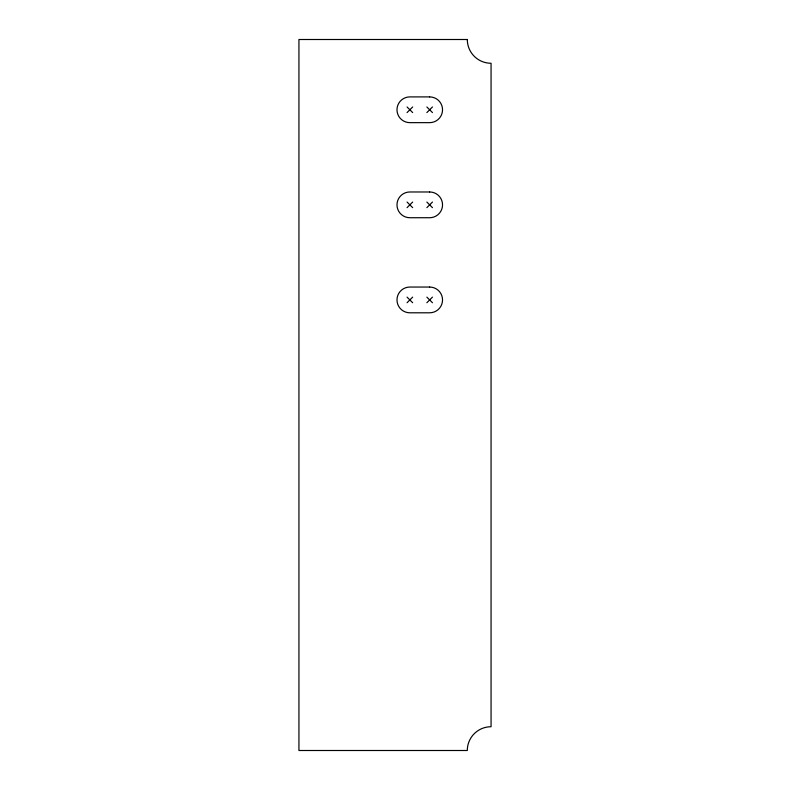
<?xml version="1.0" encoding="UTF-8"?>
<svg xmlns="http://www.w3.org/2000/svg" width="790" height="790" viewBox="0 0 790 790"><rect width="100%" height="100%" fill="white"/><g stroke="black" fill="none" stroke-linecap="round" stroke-linejoin="round"><path stroke-width="1.19" d="M407.057 112.575L412.656 106.976M426.857 112.575L432.466 106.976M407.057 207.651L412.656 202.052M426.857 207.651L432.466 202.052M407.057 302.728L412.656 297.129M426.857 302.728L432.466 297.129M426.857 106.976L432.466 112.575M407.057 106.976L412.656 112.575M426.857 202.052L432.466 207.651M407.057 202.052L412.656 207.651M426.857 297.129L432.466 302.728M407.057 297.129L412.656 302.728M467.295 39.5L298.936 39.5L298.936 750.5L467.295 750.5A23.769 23.769 0 0 1 491.064 726.731L491.064 63.269A23.769 23.769 0 0 1 467.295 39.5M429.661 96.903L409.852 96.903A12.877 12.877 0 0 0 396.985 109.78A12.877 12.877 0 0 0 409.852 122.648L429.661 122.648A12.877 12.877 0 0 0 442.538 109.78A12.877 12.877 0 0 0 429.661 96.903M429.661 191.98L409.852 191.98A12.877 12.877 0 0 0 396.985 204.847A12.877 12.877 0 0 0 409.852 217.724L429.661 217.724A12.877 12.877 0 0 0 442.538 204.847A12.877 12.877 0 0 0 429.661 191.98M429.661 287.047L409.852 287.047A12.877 12.877 0 0 0 396.985 299.924A12.877 12.877 0 0 0 409.852 312.8L429.661 312.8A12.877 12.877 0 0 0 442.538 299.924A12.877 12.877 0 0 0 429.661 287.047"/></g></svg>
